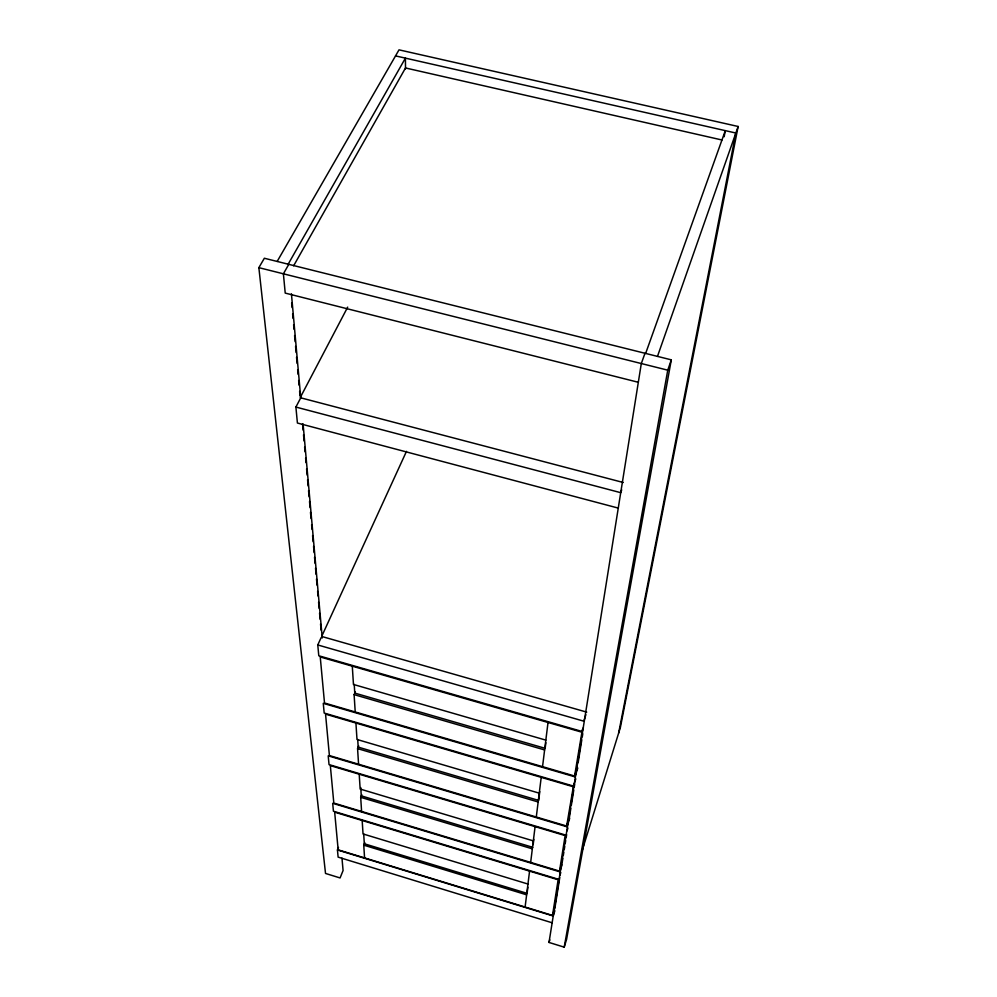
<?xml version="1.0" encoding="UTF-8"?>
<svg xmlns="http://www.w3.org/2000/svg" width="997" height="997" viewBox="0 0 997 997"><rect width="100%" height="100%" fill="white"/><g stroke="black" fill="none" stroke-linecap="round" stroke-linejoin="round"><path stroke-width="1.5" d="M525.107 907.046L529.569 871.116M530.653 862.417L535.09 826.625M536.286 817.004L541.209 777.348M542.542 766.656L548.026 722.464M527.874 887.193L527.101 893.362L364.316 843.761L363.693 833.928M533.171 844.683L533.831 839.374M539.776 791.606L538.679 800.429L358.197 747.114L357.711 739.487M545.858 742.728L545.16 748.336L354.77 693.089L354.222 684.366M552.5 915.42L558.146 879.765L334.668 812.169L338.17 849.83L552.5 915.42L554.993 907.494L559.766 877.584M559.516 871.116L565.149 835.586L330.331 765.609L333.821 803.059L559.516 871.116L561.685 864.287M572.901 786.633L325.545 714.139L329.396 755.552L566.657 826.027L573.836 783.742M581.538 732.11L320.236 656.961L324.511 702.997L574.584 776.015L582.373 729.542M341.971 858.13L343.08 870.531L340.077 877.946L325.521 873.447L258.859 267.657L264.355 258.248L671.305 359.842L566.583 939.361L564.202 947.15L549.011 942.452L641.308 363.544L644.984 353.274M562.121 862.916L562.831 858.442M563.305 855.463L563.779 852.485M564.265 849.506L564.738 846.528M565.212 843.549L565.685 840.571M566.171 837.592L566.645 834.614M570.832 808.417L569.374 817.552L566.657 826.027M571.318 805.364L573.761 790.135M574.247 787.082L574.733 784.041M578.148 762.705L581.799 739.874M582.285 736.833L582.771 733.792M564.202 947.15L667.753 370.174L671.305 359.842M724.158 136.751L725.305 130.632L645.645 353.437M618.651 733.057L735.848 133.025L395.535 55.894M277.166 261.438L399.012 49.85L738.141 126.482L620.371 727.511L581.887 851.438M549.011 942.452L549.821 939.872M554.88 910.722L553.223 916.006L337.447 849.955L338.482 847.438M562.009 864.972L559.84 871.814L332.686 803.295L333.434 811.222L558.644 879.329M559.928 875.254L560.8 872.525M569.698 818.313L566.994 826.787L328.212 755.838L329.035 764.587L565.673 835.087M567.019 830.875L567.916 828.071M574.584 776.015L577.413 767.266M577.762 768.101L574.933 776.85L323.265 703.346L324.187 713.042L573.462 786.085L575.805 778.831M585.887 714.712L583.781 721.167L317.769 644.959L321.109 637.669M583.395 727.636L582.148 731.486L318.791 655.764L317.769 644.959M621.704 489.839L620.72 492.68L295.897 407.063L300.745 397.828M657.472 356.39L738.141 126.482M364.566 857.906L363.755 845.157L364.777 842.602M361.587 811.433L360.69 797.301L361.774 794.659M358.571 764.213L357.574 748.61L358.708 745.881M355.219 711.958L354.109 694.622L355.318 691.831M406.477 451.354L321.67 636.447L586.735 712.132M300.907 396.308L347.691 307.113M293.641 265.775L405.517 67.97L721.965 139.991M288.17 264.193L405.418 58.138L405.517 69.017M288.781 264.342L283.397 273.814L285.217 293.093L638.329 382.287M258.859 267.657L667.753 370.174M300.184 397.678L623.25 482.498M618.265 508.096L297.405 423.027L295.897 407.063M545.833 740.123L353.461 684.453L352.29 666.183M354.109 694.622L544.611 749.931M539.252 793.163L356.988 739.462L355.929 723.049M357.574 748.61L538.156 801.974M533.32 840.882L360.154 789.038L359.207 774.208M532.834 847.338L361.275 795.855L360.752 787.58M360.69 797.301L532.336 848.833M527.974 884.04L363.033 833.941L362.173 820.494M363.755 845.157L526.628 894.808M552.139 922.786L338.12 857.121L337.447 849.955M291.423 293.803L300.733 397.678M303.088 424.024L322.255 637.98M291.66 302.963L292.084 307.612M292.632 313.818L293.056 318.467M293.617 324.673L294.028 329.322M294.589 335.528L295.149 341.722M295.573 346.383L296.121 352.577M296.545 357.238L297.106 363.431M297.654 369.638L298.078 374.286M298.639 380.493L299.05 385.154M299.611 391.347L300.035 396.008M302.54 423.912L303.1 430.118M303.524 434.767L304.073 440.973M304.633 447.179L305.057 451.828M305.618 458.034L306.029 462.683M306.59 468.889L307.151 475.095M307.562 479.744L308.123 485.95M308.547 490.599L309.107 496.805M309.519 501.454L310.079 507.66M310.491 512.308L311.052 518.515M311.612 524.709L312.036 529.37M312.584 535.563L313.145 541.77M313.569 546.418L314.13 552.625M314.541 557.286L315.102 563.479M315.526 568.14L316.074 574.334M316.498 578.995L317.058 585.189M317.607 591.395L318.031 596.044M318.591 602.25L319.152 608.457M319.563 613.105L320.124 619.311M320.548 623.96L321.096 630.166"/></g></svg>
